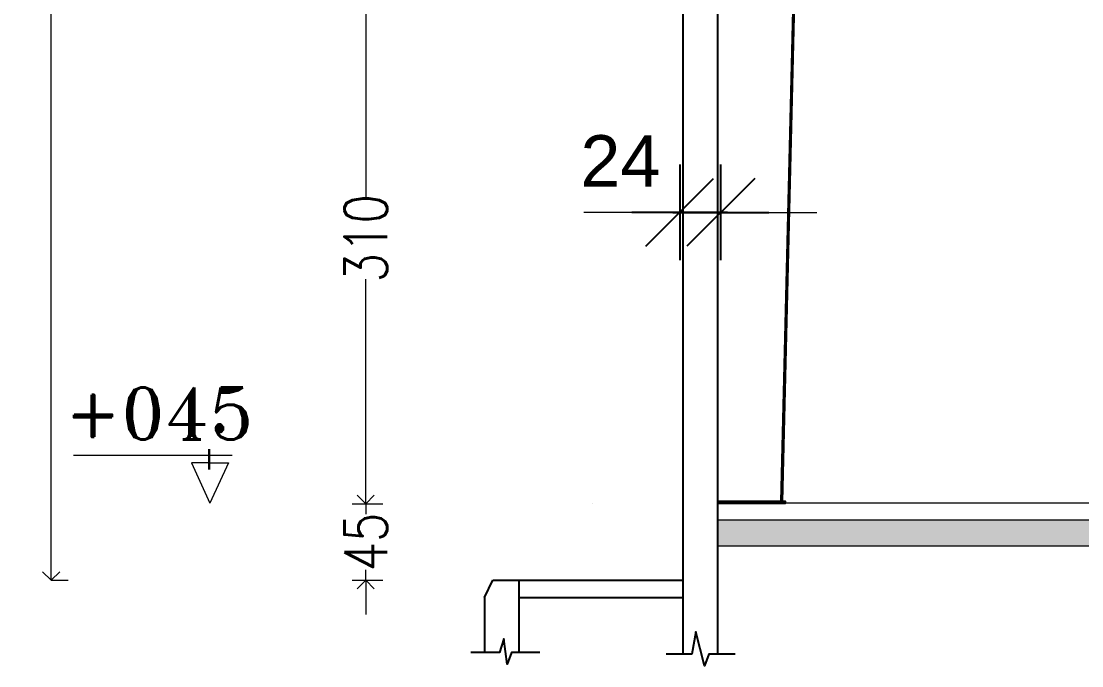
# Model space of a CAD drawing. Header units: millimetres. Extents: x -9083 to 924194, y -232449 to 321637.
# Drawn here: x 274832 to 292028, y -14001 to -3547 of the extents above; entities that cross this region are included whole.
import ezdxf

# ---------------------------------------------------------------- set-up
doc = ezdxf.new("R2010")
doc.units = ezdxf.units.MM
doc.header["$LTSCALE"] = 400
doc.header["$MEASUREMENT"] = 0
doc.header["$PDMODE"] = 3
doc.linetypes.add('DOT', pattern=[0.25, 0, -0.25])
doc.layers.get('0').update_dxf_attribs({"lineweight": 0, "true_color": 0xff1414})
doc.layers.get('Defpoints').update_dxf_attribs({"color": 8, "lineweight": 5})
for name, color, linetype, lineweight in [('AR-dim-in', 134, 'Continuous', 0), ('HAT', 252, 'Continuous', 5), ('P-WALL', 1, 'Continuous', 0), ('WALL', 7, 'Continuous', 30)]:
    doc.layers.add(name, color=color, linetype=linetype, lineweight=lineweight)
for name, color, linetype in [('dim', 7, 'Continuous'), ('ELE', 2, 'Continuous'), ('elevation', 7, 'Continuous'), ('LEVEL', 7, 'Continuous'), ('win', 4, 'Continuous')]:
    doc.layers.add(name, color=color, linetype=linetype)
doc.styles.add('ms-100', font='simplex.shx', dxfattribs={"width": 0.8})
doc.styles.add('ROMANT', font='romant.shx')
doc.styles.add('TEXT', font='arial.ttf')
doc.dimstyles.new('36-100-200-IN', dxfattribs={"dimtxt": 0.3, "dimasz": 0.28, "dimexe": 0.025, "dimexo": 0.2, "dimgap": 0.15, "dimtad": 1, "dimlfac": 100, "dimdsep": 46, "dimtxsty": 'TEXT', "dimblk": 'TICK', "dimcen": 1, "dimdle": 0.025, "dimse1": 1, "dimse2": 1, "dimclrd": 256, "dimclre": 256, "dimclrt": 2, "dimadec": 0, "dimazin": 0, "dimtfac": 1, "dimtix": 1, "dimtmove": 2, "dimatfit": 3, "dimfxl": 1, "dimtolj": 1, "dimtzin": 0, "dimarcsym": 0})
doc.dimstyles.new('ms-100', dxfattribs={"dimtxt": 0.4, "dimasz": 0.1, "dimexe": 0.1, "dimexo": 0.1, "dimgap": 0, "dimtad": 0, "dimdec": 0, "dimlfac": 100, "dimdsep": 46, "dimtxsty": 'ms-100', "dimblk": 'OPEN90', "dimcen": 0.15, "dimdle": 0.1, "dimse1": 1, "dimse2": 1, "dimclrd": 250, "dimclre": 250, "dimadec": 0, "dimazin": 0, "dimtfac": 1, "dimtdec": 0, "dimtix": 1, "dimtmove": 1, "dimatfit": 3, "dimldrblk": 'ARCHTICK', "dimfxl": 1, "dimtolj": 1, "dimtzin": 0, "dimlwd": -1, "dimlwe": -1, "dimarcsym": 0})

# ---------------------------------------------------------------- blocks, each defined once
blk = doc.blocks.new('12')
blk.add_line((98776.91, -19524.09), (98776.91, -19512.27))
at = {"layer": 'P-WALL'}
for p, q in [((98697.78, -19515.74), (98790.44, -19515.74)), ((98777.38, -19520.16), (98766.57, -19520.16)), ((98766.57, -19520.16), (98777.38, -19543.74)), ((98777.38, -19520.16), (98788.18, -19520.16)), ((98788.18, -19520.16), (98777.38, -19543.74))]:
    blk.add_line(p, q, dxfattribs=at)
blk.add_solid([(98777.38, -19543.74), (98788.18, -19520.16), (98777.38, -19520.16), (98777.38, -19543.74)], dxfattribs=at)
blk = doc.blocks.new('_Open90')
at = {"color": 0, "linetype": 'ByBlock', "lineweight": -2}
for p, q in [((0, 0), (-1, 0)), ((-0.5, 0.5), (0, 0)), ((0, 0), (-0.5, -0.5))]:
    blk.add_line(p, q, dxfattribs=at)
blk = doc.blocks.new('*D611')
at = {"layer": 'AR-dim-in', "color": 250, "transparency": 16777216}
for p, q in [((117643.8906, -14885.5623), (117643.8906, -14885.4623)), ((117643.8106, -14885.6623), (117643.9906, -14885.6623)), ((117643.8906, -14885.6623), (117643.8906, -14885.7239)), ((117643.8906, -14886.1094), (117643.8906, -14886.0477)), ((117643.8106, -14886.1094), (117643.9906, -14886.1094)), ((117643.8906, -14886.2094), (117643.8906, -14886.3094))]:
    blk.add_line(p, q, dxfattribs=at)
at = {"layer": 'Defpoints', "color": 0, "linetype": 'Continuous', "transparency": 16777216}
for p in [(117643.688, -14885.6623), (117643.8906, -14885.6623), (117643.688, -14886.1094)]:
    blk.add_point(p, dxfattribs=at)
at = {"layer": 'AR-dim-in', "color": 250, "linetype": 'Continuous', "transparency": 16777216, "xscale": 0.1, "yscale": 0.1, "zscale": 0.1}
for p, rotation in [((117643.8906, -14885.6623), 270), ((117643.8906, -14886.1094), 90)]:
    blk.add_blockref('_Open90', p, dxfattribs=dict(at, rotation=rotation))
at = {"layer": 'AR-dim-in', "color": 0, "linetype": 'Continuous', "transparency": 16777216, "insert": (117643.8906, -14885.8858), "char_height": 0.25, "attachment_point": 5, "rotation": 90, "style": 'ms-100'}
blk.add_mtext('\\A1;45', dxfattribs=at)
blk = doc.blocks.new('_ArchTick')
at = {"color": 0, "linetype": 'ByBlock', "const_width": 0.15}
blk.add_lwpolyline([(-0.5, -0.5), (0.5, 0.5)], dxfattribs=at)
blk = doc.blocks.new('*D612')
at = {"layer": 'AR-dim-in', "color": 250, "transparency": 16777216}
for p, q in [((117643.9706, -14882.5622), (117643.7906, -14882.5622)), ((117643.8906, -14882.6622), (117643.8906, -14883.8741)), ((117643.8906, -14885.5623), (117643.8906, -14884.3503)), ((117643.8106, -14885.6623), (117643.9906, -14885.6623))]:
    blk.add_line(p, q, dxfattribs=at)
at = {"layer": 'Defpoints', "color": 0, "linetype": 'Continuous', "transparency": 16777216}
for p in [(117643.8906, -14882.5622), (117644.2265, -14882.5622), (117643.688, -14885.6623)]:
    blk.add_point(p, dxfattribs=at)
at = {"layer": 'AR-dim-in', "color": 250, "linetype": 'Continuous', "transparency": 16777216, "xscale": 0.1, "yscale": 0.1, "zscale": 0.1}
for p, rotation in [((117643.8906, -14882.5622), 90), ((117643.8906, -14885.6623), 270)]:
    blk.add_blockref('_Open90', p, dxfattribs=dict(at, rotation=rotation))
at = {"layer": 'AR-dim-in', "color": 0, "linetype": 'Continuous', "transparency": 16777216, "insert": (117643.8906, -14884.1122), "char_height": 0.25, "attachment_point": 5, "rotation": 90, "style": 'ms-100'}
blk.add_mtext('\\A1;310', dxfattribs=at)
blk = doc.blocks.new('*D610')
at = {"layer": 'AR-dim-in', "color": 250, "transparency": 16777216}
for p, q in [((117642.0541, -14878.6593), (117641.9541, -14878.6593)), ((117642.0541, -14878.7593), (117642.0541, -14882.0243)), ((117642.0541, -14886.0093), (117642.0541, -14882.7443)), ((117642.0541, -14886.1093), (117642.1541, -14886.1093))]:
    blk.add_line(p, q, dxfattribs=at)
at = {"layer": 'Defpoints', "color": 0, "linetype": 'Continuous', "transparency": 16777216}
for p in [(117642.0541, -14878.6593), (117642.0171, -14886.1093), (117642.0541, -14886.1093)]:
    blk.add_point(p, dxfattribs=at)
at = {"layer": 'AR-dim-in', "color": 250, "linetype": 'Continuous', "transparency": 16777216, "xscale": 0.1, "yscale": 0.1, "zscale": 0.1}
for p, rotation in [((117642.0541, -14878.6593), 90), ((117642.0541, -14886.1093), 270)]:
    blk.add_blockref('_Open90', p, dxfattribs=dict(at, rotation=rotation))
at = {"layer": 'AR-dim-in', "color": 0, "linetype": 'Continuous', "transparency": 16777216, "insert": (117642.0541, -14882.3843), "char_height": 0.35, "attachment_point": 5, "rotation": 90, "style": 'ms-100'}
blk.add_mtext('\\A1;745', dxfattribs=at)
blk = doc.blocks.new('_Oblique')
at = {"color": 0, "linetype": 'ByBlock', "lineweight": -2}
blk.add_line((-0.5, -0.5), (0.5, 0.5), dxfattribs=at)
blk = doc.blocks.new('TICK')
at = {"linetype": 'ByBlock'}
for p, q in [((0, 1), (0, -1)), ((1, 0), (-1, 0))]:
    blk.add_line(p, q, dxfattribs=at)
at = {"color": 3, "linetype": 'ByBlock', "xscale": 1.414213562372998, "yscale": 1.414213562372998, "zscale": 1.414213562372998}
blk.add_blockref('_Oblique', (0, 0), dxfattribs=at)
blk = doc.blocks.new('*D599')
at = {"layer": 'Defpoints', "color": 0, "transparency": 16777216}
for p in [(117770.2446, -14835.1433), (117770.0046, -14835.2683), (117770.2446, -14835.335)]:
    blk.add_point(p, dxfattribs=at)
at = {"layer": 'dim', "lineweight": -2, "transparency": 16777216}
for p, q in [((117769.7246, -14835.335), (117769.4446, -14835.335)), ((117770.0046, -14835.335), (117770.2446, -14835.335)), ((117770.5246, -14835.335), (117770.8046, -14835.335))]:
    blk.add_line(p, q, dxfattribs=at)
at = {"layer": 'dim', "lineweight": -2, "transparency": 16777216, "xscale": 0.28, "yscale": 0.28, "zscale": 0.28}
blk.add_blockref('TICK', (117770.0046, -14835.335), dxfattribs=at)
at = {"layer": 'dim', "lineweight": -2, "transparency": 16777216, "xscale": 0.28, "yscale": 0.28, "zscale": 0.28, "rotation": 180}
blk.add_blockref('TICK', (117770.2446, -14835.335), dxfattribs=at)
at = {"layer": 'dim', "color": 2, "transparency": 16777216, "insert": (117769.6585, -14835.0344), "char_height": 0.3, "attachment_point": 5, "style": 'TEXT'}
blk.add_mtext('\\A1;24', dxfattribs=at)
blk = doc.blocks.new('*D609')
at = {"layer": 'AR-dim-in', "color": 250, "transparency": 16777216}
for p, q in [((117784.8156, -14834.0333), (117784.9956, -14834.0333)), ((117784.8956, -14834.1333), (117784.8956, -14835.1733)), ((117784.8956, -14836.9333), (117784.8956, -14835.8933)), ((117784.8156, -14837.0333), (117784.9956, -14837.0333))]:
    blk.add_line(p, q, dxfattribs=at)
at = {"layer": 'Defpoints', "color": 0, "linetype": 'Continuous', "transparency": 16777216}
for p in [(117782.3417, -14834.0333), (117784.8956, -14834.0333), (117770.503, -14837.0333)]:
    blk.add_point(p, dxfattribs=at)
at = {"layer": 'AR-dim-in', "color": 250, "linetype": 'Continuous', "transparency": 16777216, "xscale": 0.1, "yscale": 0.1, "zscale": 0.1}
for p, rotation in [((117784.8956, -14834.0333), 90), ((117784.8956, -14837.0333), 270)]:
    blk.add_blockref('_Open90', p, dxfattribs=dict(at, rotation=rotation))
at = {"layer": 'AR-dim-in', "color": 0, "linetype": 'Continuous', "transparency": 16777216, "insert": (117784.8956, -14835.5333), "char_height": 0.35, "attachment_point": 5, "rotation": 90, "style": 'ms-100'}
blk.add_mtext('\\A1;300', dxfattribs=at)
blk = doc.blocks.new('A4W')
at = {"layer": 'LEVEL', "linetype": 'DOT', "ltscale": 2}
for p, q in [((117645.2133, -14885.6593), (117642.0185, -14885.6593)), ((117645.2133, -14886.1093), (117641.9112, -14886.1093))]:
    blk.add_line(p, q, dxfattribs=at)
at = {"layer": 'WALL', "xscale": 0.01, "yscale": 0.01, "zscale": 0.01}
blk.add_blockref('12', (116655.2072, -14690.222), dxfattribs=at)
at = {"color": 111, "linetype": 'ByBlock', "insert": (117642.6872, -14885.1354), "char_height": 0.3024, "attachment_point": 5, "style": 'ROMANT'}
blk.add_mtext('+045', dxfattribs=at)
at = {"layer": 'AR-dim-in', "linetype": 'Continuous'}
for base, p1, p2, picture, middle in [((117642.0541, -14886.1093), (117642.0541, -14878.6593), (117875.7019, -14886.1093), '*D610', (117642.0541, -14882.3843)), ((117643.8906, -14882.5622), (117643.688, -14885.6623), (117644.2265, -14882.5622), '*D612', (117643.8906, -14884.1122)), ((117643.8906, -14885.6623), (117643.688, -14886.1094), (117643.688, -14885.6623), '*D611', (117643.8906, -14885.8858))]:
    dim = blk.add_linear_dim(base=base, p1=p1, p2=p2, angle=90, dimstyle='ms-100', override={"dimfxl": 0.08, "dimfxlon": 1, "dimarcsym": 1}, dxfattribs=at)
    dim.commit()
    dim.dimension.update_dxf_attribs({"geometry": picture, "text_midpoint": middle})
blk = doc.blocks.new('sgte5')
at = {"layer": 'HAT'}
h = blk.add_hatch(dxfattribs=at)
h.set_pattern_fill('AR-CONC', color=256, scale=0.001, style=0)
h.set_pattern_definition([(50, (-188.72302, 147.45714), (0.182184669, -0.01593908554), [0.01905, -0.20955]), (355, (-188.72302, 147.45714), (-0.03524342142, 0.19105684524), [0.01524, -0.16764058417]), (100.4514447, (-188.70783, 147.45581), (0.1469412471, 0.1751177519), [0.0161900088, -0.1780902446]), (46.1842, (-188.72302, 147.50794), (0.2710790409, -0.04204232793), [0.028575, -0.314325]), (96.6355576, (-188.70043, 147.50443), (0.23740413405, 0.2474261246), [0.02428502314, -0.26713560816]), (351.18415117, (-188.72302, 147.50794), (0.23740413406, 0.2474261246), [0.0228599671, -0.2514597319]), (21, (-188.69762, 147.49524), (0.15161439127, -0.10226519819), [0.01905, -0.20955]), (326, (-188.69762, 147.49524), (0.06180202835, 0.18418796612), [0.01524, -0.16764]), (71.451445, (-188.68498, 147.48672), (0.21341641928, 0.08192276889), [0.0161900088, -0.1780899376]), (37.5, (-188.723017, 147.45714), (0.00308860325, 0.084555038873), [0, -0.165608, 0, -0.17018, 0, -0.168275]), (7.5, (-188.72302, 147.45714), (0.06681966251, 0.10018057482), [0, -0.097028, 0, -0.161798, 0, -0.064135]), (327.5, (-188.77966, 147.45714), (0.135590595167, -0.005728743993), [0, -0.0635, 0, -0.19812, 0, -0.26289]), (317.5, (-188.80506, 147.45714), (0.14812918139, 0.02542649103), [0, -0.08255, 0, -0.131572, 0, -0.18669])])
h.paths.add_polyline_path([(117786.52028, -14837.13331), (117770.22463, -14837.13331), (117770.22463, -14837.28331), (117786.52028, -14837.28331)])
at = {"layer": 'AR-dim-in', "linetype": 'Continuous'}
blk.add_line((117786.52028, -14837.03331), (117770.22463, -14837.03331), dxfattribs=at)
blk.add_lwpolyline([(117786.52028, -14837.13331), (117770.22463, -14837.13331), (117770.22463, -14837.28331), (117786.52028, -14837.28331)], close=True, dxfattribs=at)
at = {"layer": 'ELE', "color": 4}
for p, q in [((117768.86463, -14837.58331), (117768.91463, -14837.48331)), ((117768.91463, -14837.48331), (117769.06463, -14837.48331)), ((117769.06463, -14837.48331), (117770.02463, -14837.48331)), ((117769.06463, -14837.48331), (117769.06463, -14837.90469)), ((117768.86463, -14837.58331), (117768.86463, -14837.90469)), ((117769.06463, -14837.58331), (117770.02463, -14837.58331))]:
    blk.add_line(p, q, dxfattribs=at)
at = {"layer": 'ELE', "color": 1, "linetype": 'Continuous'}
blk.add_lwpolyline([(117770.14463, -14834.03331), (117770.14463, -14831.36616), (117770.71345, -14831.36616), (117770.71345, -14832.16062), (117770.59591, -14837.02379)], dxfattribs=at)
at = {"layer": 'ELE', "color": 2, "linetype": 'Continuous'}
blk.add_lwpolyline([(117770.60465, -14837.02379), (117770.72145, -14832.16098), (117770.72145, -14831.36616), (117770.71345, -14831.36616)], dxfattribs=at)
at = {"layer": 'ELE', "color": 4}
blk.add_lwpolyline([(117770.02463, -14837.91422), (117770.02463, -14834.03331), (117770.22463, -14834.03331), (117770.22463, -14837.91422)], dxfattribs=at)
at = {"layer": 'elevation', "color": 2, "linetype": 'Continuous'}
blk.add_lwpolyline([(117770.22463, -14837.03331), (117770.6227, -14837.03331), (117770.6227, -14837.02379), (117770.22463, -14837.02379)], dxfattribs=at)
at = {"layer": 'win', "color": 1}
for points in [[(117770.3291, -14837.91422), (117770.17463, -14837.91422), (117770.14963, -14837.98291), (117770.09963, -14837.78383), (117770.07463, -14837.91422), (117769.92591, -14837.91422)], [(117769.18773, -14837.90469), (117769.02172, -14837.90469), (117768.99672, -14837.97338), (117768.97708, -14837.82538), (117768.95208, -14837.90469), (117768.78454, -14837.90469)]]:
    blk.add_lwpolyline(points, dxfattribs=at)
at = {"layer": 'AR-dim-in', "linetype": 'Continuous'}
dim = blk.add_linear_dim(base=(117784.89562, -14834.03332), p1=(117770.50299, -14837.03332), p2=(117782.34167, -14834.03332), angle=90, dimstyle='ms-100', override={"dimfxl": 0.08, "dimfxlon": 1, "dimarcsym": 1}, dxfattribs=at)
dim.commit()
dim.dimension.update_dxf_attribs({"geometry": '*D609', "text_midpoint": (117784.89562, -14835.53332)})
at = {"layer": 'dim'}
dim = blk.add_linear_dim(base=(117770.24463, -14835.33503), p1=(117770.00463, -14835.26831), p2=(117770.24463, -14835.14331), dimstyle='36-100-200-IN', dxfattribs=at)
dim.commit()
dim.dimension.update_dxf_attribs({"geometry": '*D599', "text_midpoint": (117769.65853, -14835.03441), "dimtype": 128})

msp = doc.modelspace()

# ---------------------------------------------------------------- block references
at = {"layer": 'AR-dim-in', "linetype": 'Continuous', "xscale": 2777.152584597259, "yscale": 2777.152584597259, "zscale": 2777.152584597259}
msp.add_blockref('A4W', (-326434616.31549, 41328383.19139), dxfattribs=at)

# ---------------------------------------------------------------- next in the draw order: block references
msp.add_blockref('sgte5', (-326779763.94211, 41193341.56095), dxfattribs=at)

doc.saveas('drawing.dxf')
